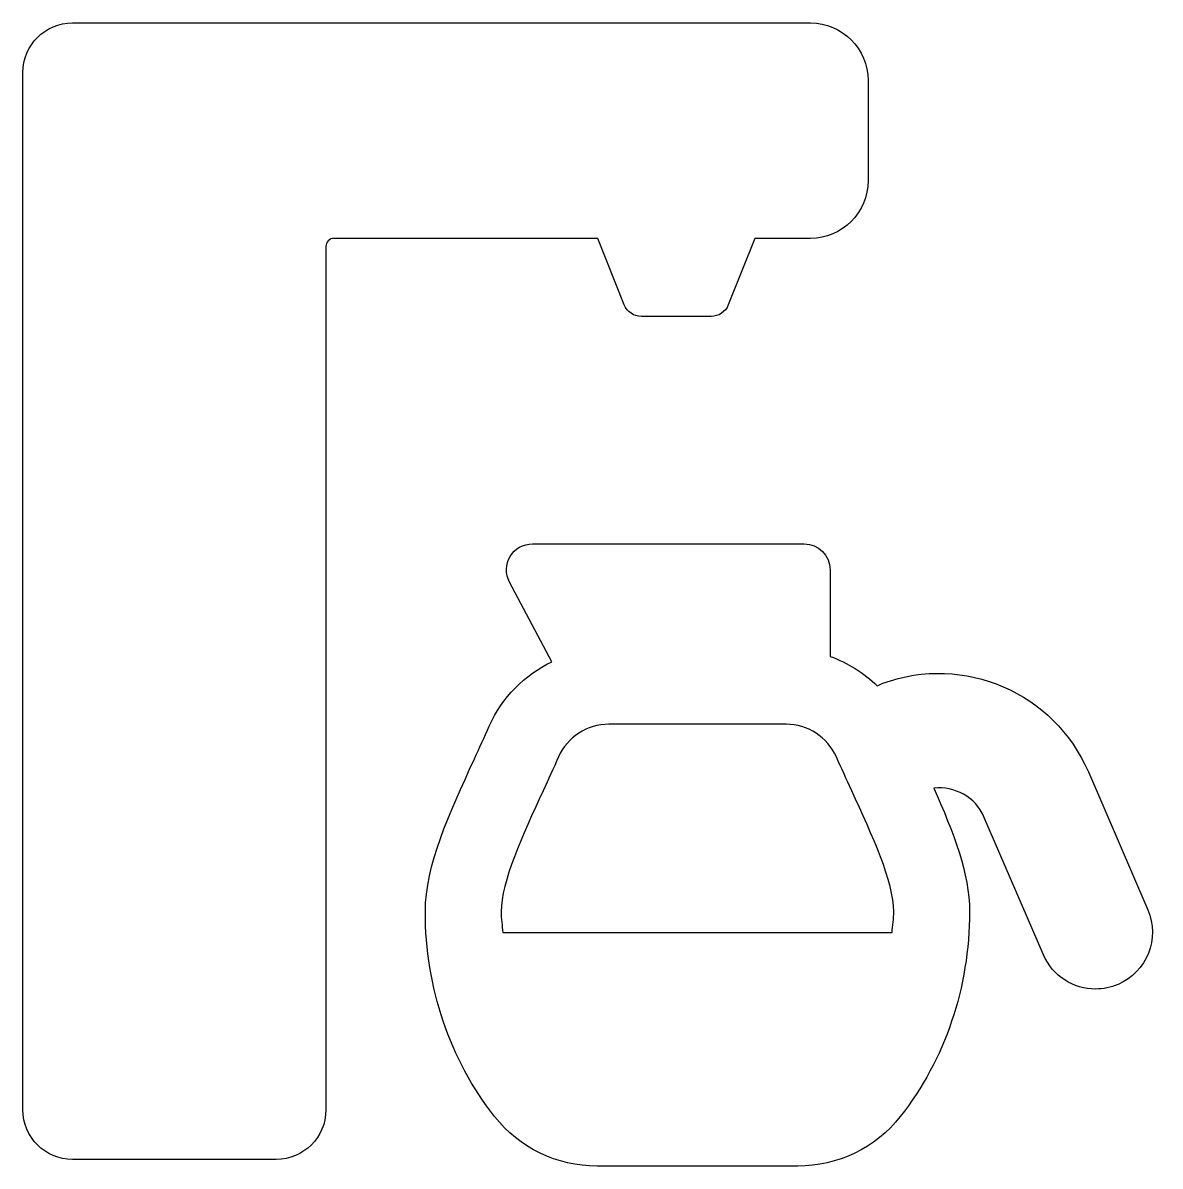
# Model space of a CAD drawing. Header units: centimetres. Extents: x -6.5 to 6.5, y -6.5 to 6.5.
import ezdxf

# ---------------------------------------------------------------- set-up
doc = ezdxf.new("R2010")
doc.units = ezdxf.units.CM
doc.header["$MEASUREMENT"] = 0
doc.layers.add('Layer 1', color=7, linetype='Continuous')

msp = doc.modelspace()

# ---------------------------------------------------------------- linework, layer by layer
at = {"layer": 'Layer 1'}
for points, knots in [([(0.4196, 3.3116), (0.4518, 3.23162), (0.52922, 3.17915), (0.61552, 3.17915), (0.61552, 3.17915), (0.61552, 3.17915), (1.41306, 3.17915), (1.41306, 3.17915), (1.41306, 3.17915), (1.49937, 3.17915), (1.57678, 3.23162), (1.60898, 3.3116), (1.60898, 3.3116), (1.60898, 3.3116), (1.91333, 4.07273), (1.91333, 4.07273), (1.91333, 4.07273), (1.91333, 4.07273), (2.54865, 4.07273), (2.54865, 4.07273), (2.54865, 4.07273), (2.91248, 4.07273), (3.20762, 4.36787), (3.20762, 4.7317), (3.20762, 4.7317), (3.20762, 4.7317), (3.20762, 5.87788), (3.20762, 5.87788), (3.20762, 5.87788), (3.20762, 6.24171), (2.9125, 6.53685), (2.54865, 6.53685), (2.54865, 6.53685), (2.54865, 6.53685), (-5.89066, 6.53685), (-5.89066, 6.53685), (-5.89066, 6.53685), (-6.20483, 6.53685), (-6.4593, 6.28235), (-6.4593, 5.96821), (-6.4593, 5.96821), (-6.4593, 5.96821), (-6.4593, -5.89206), (-6.4593, -5.89206), (-6.4593, -5.89206), (-6.4593, -6.20623), (-6.2048, -6.4607), (-5.89066, -6.4607), (-5.89066, -6.4607), (-5.89066, -6.4607), (-3.56193, -6.4607), (-3.56193, -6.4607), (-3.56193, -6.4607), (-3.24776, -6.4607), (-2.99329, -6.20622), (-2.99329, -5.89206), (-2.99329, -5.89206), (-2.99329, -5.89206), (-2.99329, 3.97796), (-2.99329, 3.97796), (-2.99329, 3.97796), (-2.99329, 4.03024), (-2.9508, 4.07276), (-2.89849, 4.07276), (-2.89849, 4.07276), (-2.89849, 4.07276), (0.11525, 4.07276), (0.11525, 4.07276), (0.11525, 4.07276), (0.11525, 4.07276), (0.4196, 3.3116), (0.4196, 3.3116)], [0, 0, 0, 0, 0.05263158, 0.05263158, 0.05263158, 0.05263158, 0.10526316, 0.10526316, 0.10526316, 0.10526316, 0.15789474, 0.15789474, 0.15789474, 0.15789474, 0.21052632, 0.21052632, 0.21052632, 0.21052632, 0.26315789, 0.26315789, 0.26315789, 0.26315789, 0.31578947, 0.31578947, 0.31578947, 0.31578947, 0.36842105, 0.36842105, 0.36842105, 0.36842105, 0.42105263, 0.42105263, 0.42105263, 0.42105263, 0.47368421, 0.47368421, 0.47368421, 0.47368421, 0.52631579, 0.52631579, 0.52631579, 0.52631579, 0.57894737, 0.57894737, 0.57894737, 0.57894737, 0.63157895, 0.63157895, 0.63157895, 0.63157895, 0.68421053, 0.68421053, 0.68421053, 0.68421053, 0.73684211, 0.73684211, 0.73684211, 0.73684211, 0.78947368, 0.78947368, 0.78947368, 0.78947368, 0.84210526, 0.84210526, 0.84210526, 0.84210526, 0.89473684, 0.89473684, 0.89473684, 0.89473684, 1, 1, 1, 1]), ([(6.40601, -3.60437), (6.40601, -3.60437), (5.72693, -2.02899), (5.72693, -2.02899), (5.72693, -2.02899), (5.33667, -1.1225), (4.30469, -0.67612), (3.37727, -1.01505), (3.37727, -1.01505), (3.35444, -1.02333), (3.33438, -1.03545), (3.31311, -1.04598), (3.31311, -1.04598), (3.15939, -0.89586), (2.97582, -0.78084), (2.77333, -0.70808), (2.77333, -0.70808), (2.77333, -0.70808), (2.77333, 0.2822), (2.77333, 0.2822), (2.77333, 0.2822), (2.77333, 0.44659), (2.64024, 0.57964), (2.47607, 0.57964), (2.47607, 0.57964), (2.47607, 0.57964), (-0.63116, 0.57965), (-0.63116, 0.57965), (-0.63116, 0.57965), (-0.73543, 0.57965), (-0.83232, 0.52483), (-0.88603, 0.43537), (-0.88603, 0.43537), (-0.93979, 0.34607), (-0.94276, 0.23482), (-0.89365, 0.14279), (-0.89365, 0.14279), (-0.89365, 0.14279), (-0.40922, -0.7683), (-0.40922, -0.7683), (-0.40922, -0.7683), (-0.72095, -0.91959), (-0.97829, -1.17613), (-1.12465, -1.50495), (-1.12465, -1.50495), (-1.18072, -1.63124), (-1.23847, -1.75691), (-1.29557, -1.88108), (-1.29557, -1.88108), (-1.58373, -2.50727), (-1.85598, -3.09875), (-1.85598, -3.62614), (-1.85598, -3.62614), (-1.85598, -4.4918), (-1.57483, -5.32384), (-1.06416, -5.96945), (-1.06416, -5.96945), (-0.77878, -6.32992), (-0.35103, -6.53685), (0.10908, -6.53685), (0.10908, -6.53685), (0.10908, -6.53685), (2.40313, -6.53685), (2.40313, -6.53685), (2.40313, -6.53685), (2.86324, -6.53685), (3.29078, -6.33013), (3.57637, -5.96945), (3.57637, -5.96945), (4.08704, -5.32381), (4.36816, -4.4918), (4.36816, -3.62614), (4.36816, -3.62614), (4.36816, -3.19349), (4.18417, -2.71722), (3.95925, -2.21448), (3.95925, -2.21448), (4.19838, -2.19085), (4.43418, -2.31309), (4.5334, -2.54322), (4.5334, -2.54322), (4.5334, -2.54322), (5.21243, -4.11884), (5.21243, -4.11884), (5.21243, -4.11884), (5.31845, -4.36466), (5.55792, -4.51172), (5.80946, -4.51172), (5.80946, -4.51172), (5.89534, -4.51172), (5.98271, -4.49457), (6.06645, -4.45838), (6.06645, -4.45838), (6.39609, -4.31644), (6.54817, -3.93398), (6.40601, -3.60437)], [0, 0, 0, 0, 0.04, 0.04, 0.04, 0.04, 0.08, 0.08, 0.08, 0.08, 0.12, 0.12, 0.12, 0.12, 0.16, 0.16, 0.16, 0.16, 0.2, 0.2, 0.2, 0.2, 0.24, 0.24, 0.24, 0.24, 0.28, 0.28, 0.28, 0.28, 0.32, 0.32, 0.32, 0.32, 0.36, 0.36, 0.36, 0.36, 0.4, 0.4, 0.4, 0.4, 0.44, 0.44, 0.44, 0.44, 0.48, 0.48, 0.48, 0.48, 0.52, 0.52, 0.52, 0.52, 0.56, 0.56, 0.56, 0.56, 0.6, 0.6, 0.6, 0.6, 0.64, 0.64, 0.64, 0.64, 0.68, 0.68, 0.68, 0.68, 0.72, 0.72, 0.72, 0.72, 0.76, 0.76, 0.76, 0.76, 0.8, 0.8, 0.8, 0.8, 0.84, 0.84, 0.84, 0.84, 0.88, 0.88, 0.88, 0.88, 0.92, 0.92, 0.92, 0.92, 1, 1, 1, 1]), ([(-0.50842, -2.24324), (-0.44984, -2.11568), (-0.39042, -1.98662), (-0.33287, -1.85695), (-0.33287, -1.85695), (-0.23175, -1.62996), (-0.00603, -1.48336), (0.24236, -1.48336), (0.24236, -1.48336), (0.24236, -1.48336), (2.26981, -1.48336), (2.26981, -1.48336), (2.26981, -1.48336), (2.51841, -1.48336), (2.74413, -1.62999), (2.8448, -1.85695), (2.8448, -1.85695), (2.90256, -1.98662), (2.96201, -2.11569), (3.02062, -2.24324), (3.02062, -2.24324), (3.25713, -2.75711), (3.50166, -3.2885), (3.50166, -3.62614), (3.50166, -3.62614), (3.50166, -3.70737), (3.48867, -3.78608), (3.48245, -3.86625), (3.48245, -3.86625), (3.48245, -3.86625), (-0.97031, -3.86625), (-0.97031, -3.86625), (-0.97031, -3.86625), (-0.9765, -3.78611), (-0.98952, -3.70739), (-0.98952, -3.62614), (-0.98952, -3.62614), (-0.98949, -3.28851), (-0.74493, -2.75714), (-0.50842, -2.24324)], [0, 0, 0, 0, 0.09090909, 0.09090909, 0.09090909, 0.09090909, 0.18181818, 0.18181818, 0.18181818, 0.18181818, 0.27272727, 0.27272727, 0.27272727, 0.27272727, 0.36363636, 0.36363636, 0.36363636, 0.36363636, 0.45454545, 0.45454545, 0.45454545, 0.45454545, 0.54545455, 0.54545455, 0.54545455, 0.54545455, 0.63636364, 0.63636364, 0.63636364, 0.63636364, 0.72727273, 0.72727273, 0.72727273, 0.72727273, 0.81818182, 0.81818182, 0.81818182, 0.81818182, 1, 1, 1, 1])]:
    msp.add_open_spline(points, degree=3, knots=knots, dxfattribs=at)

doc.saveas('drawing.dxf')
